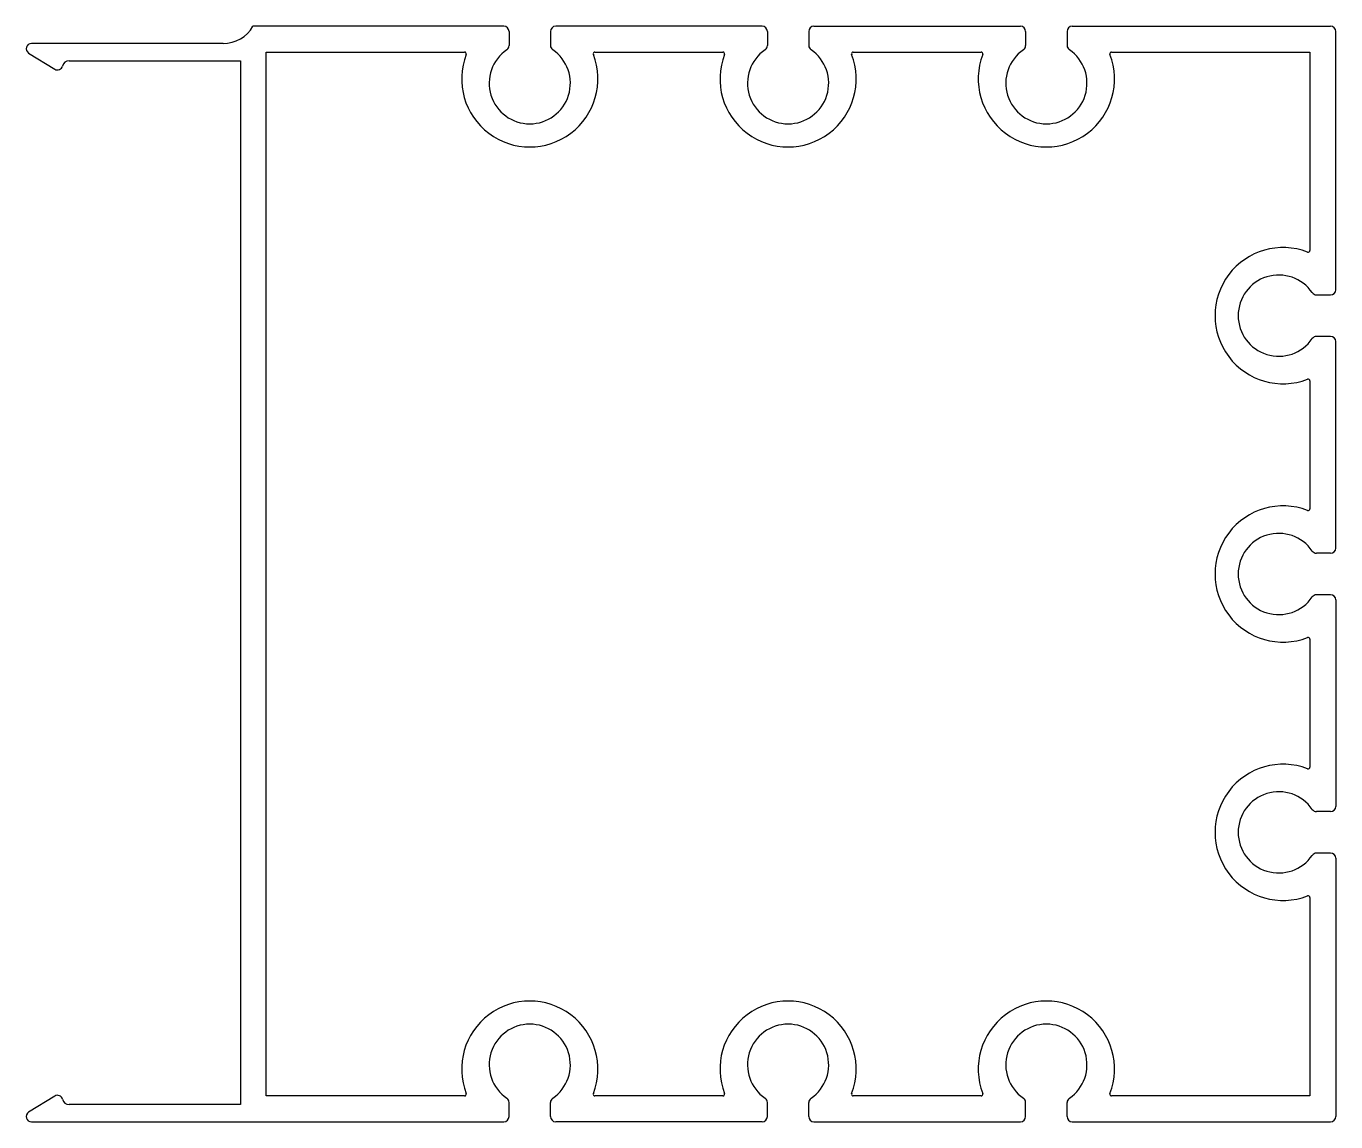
# Model space of a CAD drawing. Extents: x 630 to 705.8, y 420 to 483.4.
import ezdxf

# ---------------------------------------------------------------- set-up
doc = ezdxf.new("R2010")
doc.units = 0
doc.layers.get('0').update_dxf_attribs({"linetype": 'CONTINUOUS'})

msp = doc.modelspace()

# ---------------------------------------------------------------- linework, layer by layer
for p, q in [((657.644, 483.4), (643.126, 483.4)), ((657.944, 483.1), (657.944, 482.284)), ((660.344, 483.1), (660.344, 482.284)), ((672.594, 483.4), (660.644, 483.4)), ((672.894, 483.1), (672.894, 482.284)), ((675.294, 483.1), (675.294, 482.284)), ((675.594, 483.4), (687.544, 483.4)), ((687.844, 483.1), (687.844, 482.284)), ((690.244, 483.1), (690.244, 482.284)), ((690.544, 483.4), (705.494, 483.4)), ((705.794, 468.15), (705.794, 483.1)), ((641.394, 482.4), (630.3, 482.4)), ((630.142, 481.845), (631.653, 480.912)), ((632.49, 481.4), (642.394, 481.4)), ((642.394, 481.4), (642.394, 421)), ((643.894, 421.5), (643.894, 481.9)), ((643.894, 481.9), (655.37, 481.9)), ((662.918, 481.9), (670.32, 481.9)), ((677.868, 481.9), (685.27, 481.9)), ((692.818, 481.9), (704.294, 481.9)), ((704.294, 481.9), (704.294, 470.424)), ((704.678, 467.85), (705.494, 467.85)), ((705.494, 465.45), (704.678, 465.45)), ((705.794, 453.2), (705.794, 465.15)), ((704.294, 462.876), (704.294, 455.474)), ((705.494, 452.9), (704.678, 452.9)), ((705.494, 450.5), (704.678, 450.5)), ((705.794, 450.2), (705.794, 438.25)), ((704.294, 447.926), (704.294, 440.524)), ((705.494, 437.95), (704.678, 437.95)), ((705.494, 435.55), (704.678, 435.55)), ((705.794, 435.25), (705.794, 420.3)), ((704.294, 432.976), (704.294, 421.5)), ((631.653, 421.488), (630.142, 420.555)), ((655.37, 421.5), (643.894, 421.5)), ((670.32, 421.5), (662.918, 421.5)), ((685.27, 421.5), (677.868, 421.5)), ((704.294, 421.5), (692.818, 421.5)), ((642.394, 421), (632.49, 421)), ((657.944, 420.3), (657.944, 421.116)), ((660.344, 420.3), (660.344, 421.116)), ((672.894, 420.3), (672.894, 421.116)), ((675.294, 420.3), (675.294, 421.116)), ((687.844, 420.3), (687.844, 421.116)), ((690.244, 420.3), (690.244, 421.116)), ((630.3, 420), (657.644, 420)), ((672.594, 420), (660.644, 420)), ((675.594, 420), (687.544, 420)), ((690.544, 420), (705.494, 420))]:
    msp.add_line(p, q)
for centre, radius, start, end in [((641.394, 484.4), 2, 270, 330), ((657.644, 483.1), 0.3, 0, 90), ((660.644, 483.1), 0.3, 90, 180), ((672.594, 483.1), 0.3, 0, 90), ((675.594, 483.1), 0.3, 90, 180), ((687.544, 483.1), 0.3, 0, 90), ((690.544, 483.1), 0.3, 90, 180), ((705.494, 483.1), 0.3, 0, 90), ((630.3, 482.1), 0.3, 90, 238.30463), ((657.644, 482.284), 0.3, 304.47438, 0), ((660.644, 482.284), 0.3, 180, 235.52562), ((672.594, 482.284), 0.3, 304.47438, 0), ((675.594, 482.284), 0.3, 180, 235.52562), ((687.544, 482.284), 0.3, 304.47438, 0), ((690.544, 482.284), 0.3, 180, 235.52562), ((632.49, 481), 0.4, 90, 166.1875), ((659.144, 480.352), 3.942, 159.00167, 20.99833), ((655.37, 481.8), 0.1, 339.00167, 90), ((659.144, 480.099), 2.35, 124.47438, 55.52562), ((662.918, 481.8), 0.1, 90, 200.99833), ((674.094, 480.352), 3.942, 159.00167, 20.99833), ((670.32, 481.8), 0.1, 339.00167, 90), ((674.094, 480.099), 2.35, 124.47438, 55.52562), ((677.868, 481.8), 0.1, 90, 200.99833), ((689.044, 480.352), 3.942, 159.00167, 20.99833), ((685.27, 481.8), 0.1, 339.00167, 90), ((689.044, 480.099), 2.35, 124.47438, 55.52562), ((692.818, 481.8), 0.1, 90, 200.99833), ((631.811, 481.167), 0.3, 238.30463, 346.1875), ((702.746, 466.65), 3.942, 69.00167, 290.99833), ((704.194, 470.424), 0.1, 249.00167, 0), ((702.493, 466.65), 2.35, 34.47438, 325.52562), ((704.678, 468.15), 0.3, 214.47438, 270), ((705.494, 468.15), 0.3, 270, 360), ((704.678, 465.15), 0.3, 90, 145.52562), ((705.494, 465.15), 0.3, 0, 90), ((704.194, 462.876), 0.1, 0, 110.99833), ((702.746, 451.7), 3.942, 69.00167, 290.99833), ((704.194, 455.474), 0.1, 249.00167, 0), ((702.493, 451.7), 2.35, 34.47438, 325.52562), ((704.678, 453.2), 0.3, 214.47438, 270), ((705.494, 453.2), 0.3, 270, 0), ((704.678, 450.2), 0.3, 90, 145.52562), ((705.494, 450.2), 0.3, 0, 90), ((704.194, 447.926), 0.1, 0, 110.99833), ((702.746, 436.75), 3.942, 69.00167, 290.99833), ((704.194, 440.524), 0.1, 249.00167, 0), ((702.493, 436.75), 2.35, 34.47438, 325.52562), ((705.494, 438.25), 0.3, 270, 0), ((704.678, 438.25), 0.3, 214.47438, 270), ((704.678, 435.25), 0.3, 90, 145.52562), ((705.494, 435.25), 0.3, 0, 90), ((704.194, 432.976), 0.1, 0, 110.99833), ((659.144, 423.048), 3.942, 339.00167, 200.99833), ((674.094, 423.048), 3.942, 339.00167, 200.99833), ((689.044, 423.048), 3.942, 339.00167, 200.99833), ((659.144, 423.301), 2.35, 304.47438, 235.52562), ((674.094, 423.301), 2.35, 304.47438, 235.52562), ((689.044, 423.301), 2.35, 304.47438, 235.52562), ((631.811, 421.233), 0.3, 13.8125, 121.69537), ((655.37, 421.6), 0.1, 270, 20.99833), ((662.918, 421.6), 0.1, 159.00167, 270), ((670.32, 421.6), 0.1, 270, 20.99833), ((677.868, 421.6), 0.1, 159.00167, 270), ((685.27, 421.6), 0.1, 270, 20.99833), ((692.818, 421.6), 0.1, 159.00167, 270), ((632.49, 421.4), 0.4, 193.8125, 270), ((657.644, 421.116), 0.3, 0, 55.52562), ((660.644, 421.116), 0.3, 124.47438, 180), ((672.594, 421.116), 0.3, 0, 55.52562), ((675.594, 421.116), 0.3, 124.47438, 180), ((687.544, 421.116), 0.3, 0, 55.52562), ((690.544, 421.116), 0.3, 124.47438, 180), ((630.3, 420.3), 0.3, 121.69537, 270), ((657.644, 420.3), 0.3, 270, 0), ((660.644, 420.3), 0.3, 180, 270), ((672.594, 420.3), 0.3, 270, 0), ((675.594, 420.3), 0.3, 180, 270), ((687.544, 420.3), 0.3, 270, 0), ((690.544, 420.3), 0.3, 180, 270), ((705.494, 420.3), 0.3, 270, 0)]:
    msp.add_arc(centre, radius, start, end)

doc.saveas('drawing.dxf')
